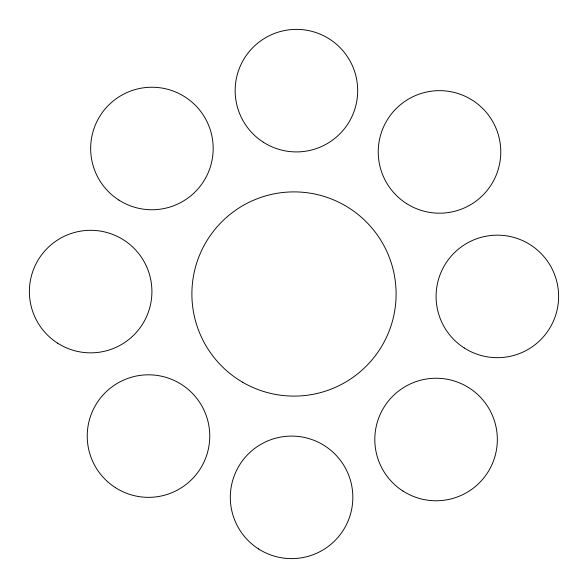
<?xml version="1.0" encoding="UTF-8"?>
<svg xmlns="http://www.w3.org/2000/svg" width="588" height="588" viewBox="0 0 588 588"><rect width="100%" height="100%" fill="white"/><g stroke="black" fill="none" stroke-linecap="round" stroke-linejoin="round"><path stroke-width="0.88" d="M118.813 200.038A61.262 61.262 0 0 0 213.113 151.388A61.262 61.262 0 0 0 123.833 94.051A61.262 61.262 0 0 0 118.813 200.038M464.248 347.971A61.262 61.262 0 0 0 558.549 299.321A61.262 61.262 0 0 0 469.268 241.977A61.262 61.262 0 0 0 464.248 347.971M263.314 142.193A61.262 61.262 0 0 0 357.622 93.543A61.262 61.262 0 0 0 268.334 36.199A61.262 61.262 0 0 0 263.314 142.193M406.396 203.47A61.262 61.262 0 0 0 500.704 154.82A61.262 61.262 0 0 0 411.416 97.476A61.262 61.262 0 0 0 406.396 203.47M242.682 382.274A102.106 102.106 0 0 0 396.106 294.309A102.106 102.106 0 0 0 243.211 205.418A102.106 102.106 0 0 0 242.682 382.274M258.47 548.898A61.262 61.262 0 0 0 352.771 500.248A61.262 61.262 0 0 0 263.49 442.911A61.262 61.262 0 0 0 258.47 548.898M57.536 343.127A61.262 61.262 0 0 0 151.844 294.478A61.262 61.262 0 0 0 62.556 237.133A61.262 61.262 0 0 0 57.536 343.127M402.971 491.053A61.262 61.262 0 0 0 497.272 442.404A61.262 61.262 0 0 0 407.991 385.059A61.262 61.262 0 0 0 402.971 491.053M115.388 487.628A61.262 61.262 0 0 0 209.688 438.979A61.262 61.262 0 0 0 120.408 381.634A61.262 61.262 0 0 0 115.388 487.628"/></g></svg>
